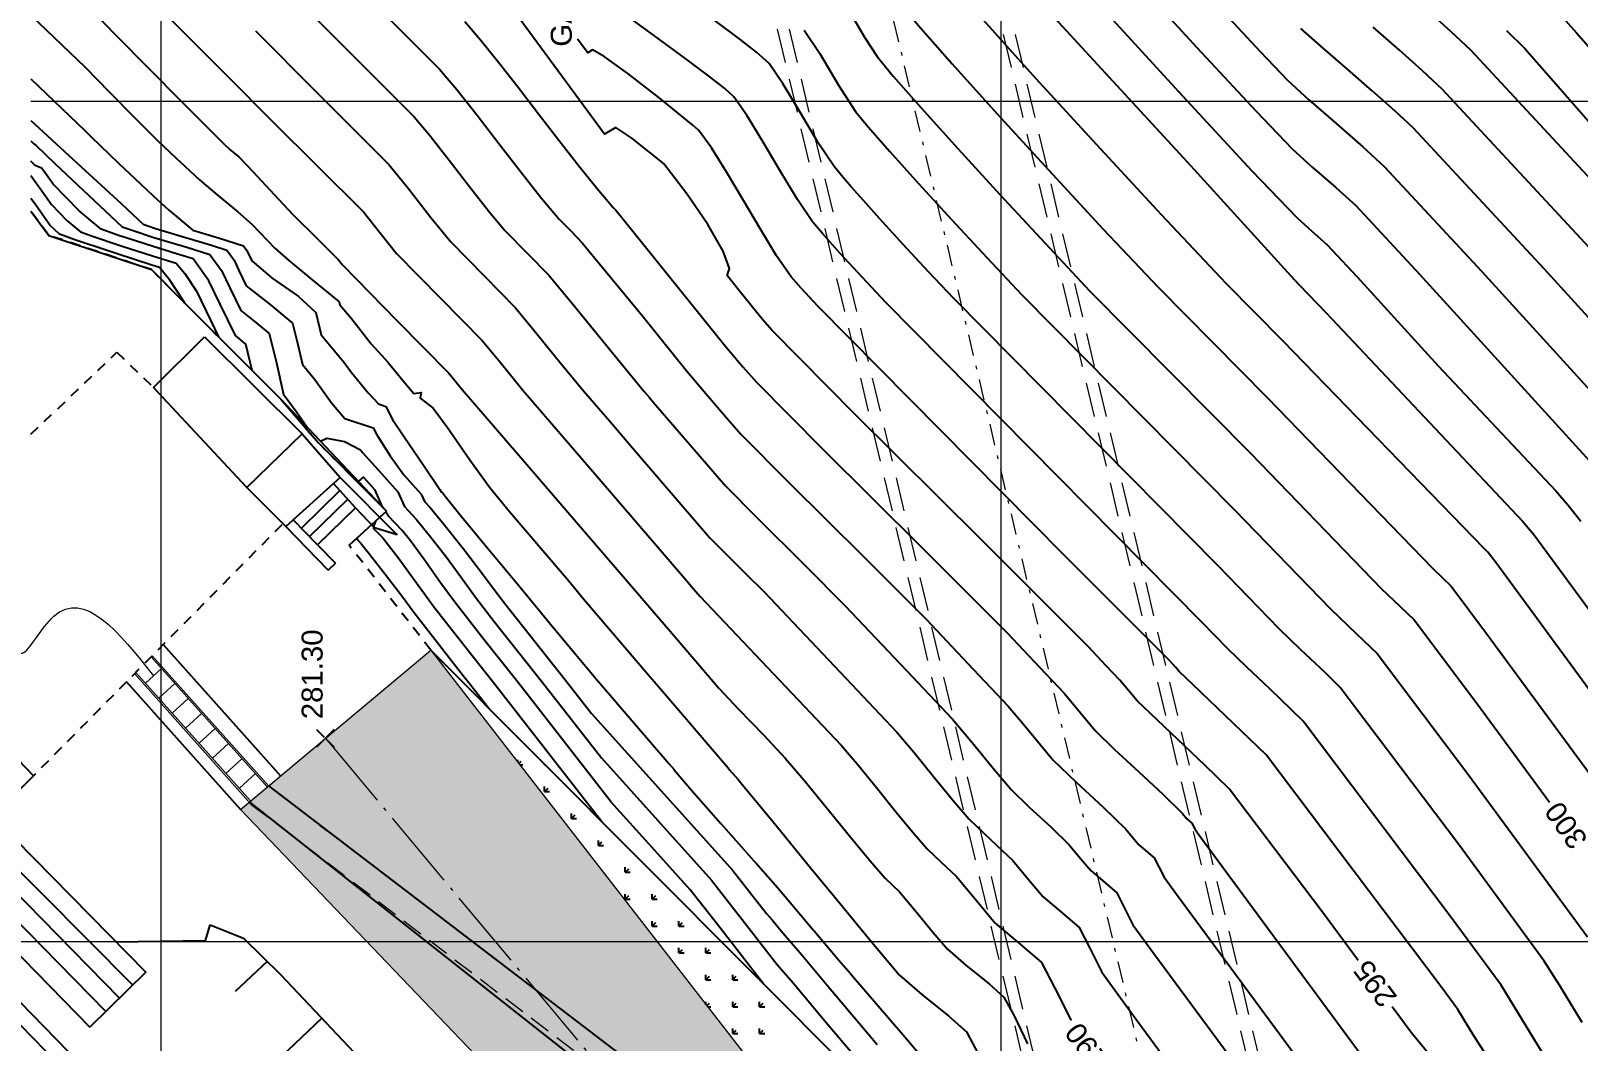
# Model space of a CAD drawing. Extents: x 62405 to 62842, y 108162 to 109685.
# Drawn here: x 62446.13 to 62492.18, y 109572.04 to 109602.09 of the extents above; entities that cross this region are included whole.
import ezdxf
from ezdxf.enums import TextEntityAlignment as Align

# ---------------------------------------------------------------- set-up
doc = ezdxf.new("R2010")
doc.units = 0
doc.header["$LTSCALE"] = 0.999976
doc.header["$MEASUREMENT"] = 0
for name, pattern in [('ACAD_ISO04W100', [30, 24, -3, 0, -3]), ('DOT', [0.55, 0.3, -0.25]), ('NASCOSTA', [9.525, 6.35, -3.175]), ('TRATTEGGIATA', [19.05, 12.7, -6.35]), ('TRATTOPUNTO2', [12.7, 6.35, -3.175, 0, -3.175])]:
    doc.linetypes.add(name, pattern=pattern)
for name, color, linetype in [('Bâti', 7, 'Continuous'), ('coordinate', 2, 'Continuous'), ('curve livello 1 m', 2, 'Continuous'), ('curve livello 1m', 2, 'Continuous'), ('curve livello 5 m', 7, 'Continuous'), ('curve livello 5m', 7, 'Continuous'), ('DIME', 6, 'Continuous'), ('LIN010CO', 2, 'Continuous'), ('LIN010TR', 2, 'NASCOSTA'), ('LIN018CO', 6, 'Continuous'), ('LIN018TR', 6, 'NASCOSTA'), ('LIN025CO', 7, 'Continuous'), ('LIN035CO', 1, 'Continuous'), ('pendenze', 2, 'Continuous'), ('Per+Mod Surf', 7, 'Continuous'), ('SCALE', 2, 'Continuous'), ('scavo 1', 254, 'Continuous'), ('TalusHautBas', 7, 'Continuous'), ('TEXT035', 1, 'Continuous'), ('Tx   Talus', 7, 'Continuous')]:
    doc.layers.add(name, color=color, linetype=linetype)
doc.styles.add('ARIAL', font='arial.ttf')

# ---------------------------------------------------------------- blocks, each defined once
blk = doc.blocks.new('quote')
at = {"layer": 'LIN018CO'}
for p, q in [((0.001, 0.001), (-0.001, -0.001)), ((0.001, -0.001), (-0.001, 0.001))]:
    blk.add_line(p, q, dxfattribs=at)
at = {"layer": 'LIN035CO'}
for p, q in [((-0.013, 0.013), (-0.106, 0.106)), ((0.106, 0.106), (0.013, 0.013)), ((-0.013, -0.013), (-0.106, -0.106)), ((0.106, -0.106), (0.013, -0.013))]:
    blk.add_line(p, q, dxfattribs=at)
at = {"layer": 'TEXT035', "style": 'ARIAL'}
blk.add_attdef('VALORE', text='', height=0.25, dxfattribs=at).set_placement((0, 0.33), align=Align.CENTER)

msp = doc.modelspace()

# ---------------------------------------------------------------- hatches: boundary and pattern name
at = {"layer": 'DIME'}
h = msp.add_hatch(dxfattribs=at)
h.set_pattern_fill('GRASS', color=256, scale=0.8, angle=-44.9999, style=0)
h.set_pattern_definition([(45.00005, (61944.618, 109724.25573), (-7.6e-07, 0.8), [0.15, -0.9813709]), (5e-05, (61944.618, 109724.2557), (-8e-07, 0.8), [0.15, -0.65]), (90.00005, (61944.618, 109724.2557), (-0.8, -8e-07), [0.15, -0.65])])
h.paths.add_polyline_path([(62472.913, 109567.69), (62472.97, 109567.711), (62468.597, 109573.065), (62468.701, 109572.567, -0.559829), (62468.85, 109571.945, -0.014625), (62468.834, 109571.93), (62469.041, 109570.941), (62471.978, 109567.345), (62472.127, 109567.4)])
h.paths.add_polyline_path([(62468.594, 109573.078), (62468.597, 109573.065), (62472.97, 109567.711), (62473.684, 109567.975)])
h.paths.add_polyline_path([(62471.978, 109567.345), (62469.041, 109570.941), (62469.456, 109568.955), (62471.026, 109566.933), (62471.343, 109567.11)])
h.paths.add_polyline_path([(62468.701, 109572.567), (62468.597, 109573.065), (62468.549, 109573.124), (62460.113, 109581.582), (62459.826, 109581.359), (62467.945, 109570.902), (62468.621, 109571.455), (62469.041, 109570.941), (62468.834, 109571.93, -0.971171), (62468.32, 109572.475, -0.282192)])
h.paths.add_polyline_path([(62462.385, 109572.664), (62470.404, 109572.388), (62471.233, 109573.824), (62463.214, 109574.1)], flags=9)
at = {"layer": 'scavo 1'}
msp.add_hatch(color=256, dxfattribs=at).paths.add_polyline_path([(62471.01, 109566.95), (62490.287, 109543.354), (62493.868, 109538.026), (62496.302, 109534.794), (62498.473, 109532.507), (62499.4, 109531.059), (62500.442, 109530.191), (62502.093, 109528.83), (62504.467, 109527.208), (62507.064, 109524.292), (62507.501, 109523.45), (62508, 109522.241), (62508.782, 109521.102), (62509.886, 109519.928), (62512.198, 109517.473), (62513.479, 109516.121), (62514.44, 109514.804), (62516.041, 109512.919), (62517.447, 109510.814), (62518.571, 109509.21), (62519.852, 109507.691), (62521.103, 109506.321), (62522.265, 109504.564), (62522.384, 109503.79), (62523.04, 109502.181), (62523.963, 109501.139), (62525.363, 109499.62), (62526.882, 109498.16), (62527.663, 109497.205), (62524.715, 109494.745), (62493.673, 109531.901), (62492.516, 109530.934), (62481.544, 109544.066), (62482.701, 109545.034), (62468.3, 109562.272), (62452.365, 109578.929), (62458.034, 109583.666), (62469.779, 109568.539)])

# ---------------------------------------------------------------- linework, layer by layer
at = {"layer": 'Bâti', "linetype": 'Continuous'}
for p, q in [((62449.777, 109591.481), (62451.3, 109592.991)), ((62451.3, 109592.991), (62454.205, 109590.102)), ((62452.56, 109588.504), (62449.777, 109591.481)), ((62454.205, 109590.102), (62452.56, 109588.504)), ((62454.205, 109590.102), (62455.332, 109588.799)), ((62455.332, 109588.799), (62457.031, 109587.098)), ((62448.772, 109573.313), (62433.862, 109588.513)), ((62453.717, 109587.341), (62452.56, 109588.504)), ((62455.792, 109587.901), (62455.139, 109588.625)), ((62448.365, 109572.914), (62433.455, 109588.114)), ((62455.792, 109587.901), (62456.355, 109587.304)), ((62432.98, 109587.649), (62447.89, 109572.449)), ((62454.983, 109586.044), (62453.717, 109587.341)), ((62454.664, 109586.801), (62453.941, 109587.543)), ((62457.031, 109587.098), (62456.355, 109587.304)), ((62454.664, 109586.801), (62455.197, 109586.254)), ((62454.983, 109586.044), (62455.197, 109586.254)), ((62441.228, 109585.122), (62446.208, 109579.926)), ((62450.071, 109583.829), (62453.562, 109579.93)), ((62447.965, 109570.989), (62438.887, 109580.28)), ((62447.629, 109570.66), (62438.547, 109579.955)), ((62446.208, 109579.926), (62444.987, 109578.725)), ((62444.099, 109578.797), (62449.17, 109573.703)), ((62444.987, 109578.725), (62449.555, 109574.081)), ((62449.555, 109574.081), (62447.89, 109572.449))]:
    msp.add_line(p, q, dxfattribs=at)
at = {"layer": 'Bâti', "linetype": 'DOT'}
for p, q in [((62446.133, 109590.09), (62448.691, 109592.527)), ((62448.691, 109592.527), (62449.777, 109591.481)), ((62453.602, 109587.397), (62448.972, 109582.719)), ((62448.972, 109582.719), (62446.208, 109579.926))]:
    msp.add_line(p, q, dxfattribs=at)
at = {"layer": 'coordinate', "linetype": 'Continuous', "lineweight": 0}
for p, q in [((62450, 109685.001), (62450, 109487.501)), ((62475, 109685.001), (62475, 109487.501)), ((62446.133, 109600), (62561.886, 109600)), ((62418.386, 109575), (62561.886, 109575))]:
    msp.add_line(p, q, dxfattribs=at)
at = {"layer": 'curve livello 1 m'}
msp.add_line((62470.546, 109597.447), (62471.064, 109596.866), dxfattribs=at)
at = {"layer": 'curve livello 1 m', "flags": 128}
for points in [[(62470.441, 109613.653), (62471.025, 109613.209), (62471.918, 109612.514), (62472.848, 109611.754), (62473.781, 109610.974), (62474.436, 109610.408), (62475.113, 109609.755), (62475.841, 109609.05), (62476.121, 109608.805), (62476.621, 109608.238), (62477.447, 109607.276), (62478.166, 109606.45), (62479.778, 109604.661), (62481.377, 109602.911), (62482.711, 109601.473), (62483.529, 109600.621), (62484.166, 109600.034), (62484.965, 109599.339), (62485.767, 109598.642), (62486.414, 109598.047), (62489.31, 109594.928), (62493.157, 109590.708)], [(62462.401, 109611.589), (62463.597, 109610.53), (62465.06, 109609.234), (62467.529, 109607.131), (62469.401, 109605.581), (62470.016, 109605.121), (62470.575, 109604.702), (62471.236, 109604.1), (62471.582, 109603.556), (62471.953, 109602.963), (62472.541, 109602.254), (62473.552, 109601.104), (62474.878, 109599.632), (62476.412, 109597.956), (62478.046, 109596.193), (62479.675, 109594.462), (62482.918, 109591.184), (62487.852, 109586.091), (62488.394, 109585.57), (62489.455, 109584.165), (62495.031, 109576.578)], [(62471.401, 109609.488), (62471.895, 109609.075), (62473.059, 109608.07), (62473.634, 109607.515), (62474.242, 109606.982), (62474.584, 109606.589), (62475.021, 109606.085), (62477.663, 109603.153), (62480.284, 109600.284), (62482.47, 109597.928), (62483.811, 109596.53), (62484.255, 109596.134), (62484.703, 109595.735), (62485.598, 109594.771), (62488.009, 109592.125), (62489.907, 109590.112), (62491.516, 109588.4), (62491.884, 109587.975), (62492.259, 109587.507)], [(62471.506, 109607.648), (62472.371, 109606.901), (62472.531, 109606.747), (62472.951, 109606.379), (62473.302, 109606.071), (62473.448, 109605.902), (62480.545, 109598.188), (62483.724, 109594.688), (62483.886, 109594.525), (62484.682, 109593.703), (62490.519, 109587.502), (62490.86, 109587.11), (62493.727, 109583.211)], [(62496.317, 109577.298), (62489.725, 109586.268), (62489.494, 109586.575), (62489.376, 109586.688), (62483.402, 109592.854), (62481.699, 109594.575), (62479.779, 109596.617), (62477.851, 109598.696), (62476.042, 109600.673), (62474.479, 109602.409), (62473.287, 109603.764), (62472.593, 109604.6), (62472.593, 109604.6), (62472.281, 109605.095), (62471.979, 109605.388), (62471.523, 109605.785), (62471.523, 109605.785), (62471.076, 109606.12), (62470.108, 109606.921)], [(62470.546, 109597.447), (62470.304, 109597.722), (62470.033, 109598.049), (62470.033, 109598.049), (62469.563, 109598.757), (62469.033, 109599.648), (62468.519, 109600.507), (62468.1, 109601.117), (62468.1, 109601.117), (62467.73, 109601.453), (62467.228, 109601.844), (62466.525, 109602.365), (62465.737, 109602.942), (62464.982, 109603.5), (62464.376, 109603.964), (62464.376, 109603.964), (62463.832, 109604.415), (62463.113, 109605.027), (62463.113, 109605.027), (62462.401, 109605.649)], [(62453.322, 109603.753), (62455.949, 109601.117), (62457.539, 109599.534), (62458.015, 109598.965), (62458.579, 109598.244), (62459.176, 109597.47), (62459.748, 109596.739), (62460.238, 109596.149), (62460.914, 109595.461), (62461.548, 109594.816), (62462.262, 109593.956), (62463.398, 109592.559), (62464.384, 109591.36), (62464.527, 109591.194), (62464.664, 109591.035), (62464.919, 109590.739), (62466.799, 109588.552), (62467.731, 109587.609), (62469.15, 109586.204), (62470.363, 109584.988), (62472.193, 109583.056), (62473.56, 109581.611), (62474.141, 109580.92), (62474.807, 109580.103), (62475.306, 109579.516), (62475.843, 109578.994), (62476.494, 109578.396), (62477.033, 109577.873), (62477.368, 109577.471), (62477.681, 109577.098), (62478.094, 109576.752), (62478.445, 109576.45), (62478.67, 109576.013), (62478.928, 109575.497), (62479.549, 109574.643), (62482.404, 109570.771)], [(62455.579, 109603.667), (62457.27, 109601.969), (62458.295, 109600.95), (62458.807, 109600.343), (62459.409, 109599.582), (62460.057, 109598.741), (62460.71, 109597.896), (62461.322, 109597.12), (62461.851, 109596.489), (62462.208, 109596.127), (62462.542, 109595.787), (62464.323, 109593.616), (62465.661, 109591.955), (62466.265, 109591.238), (62466.858, 109590.549), (62467.262, 109590.093), (62468.704, 109588.636), (62470.898, 109586.462), (62472.774, 109584.582), (62474.173, 109583.104), (62475.22, 109581.999), (62475.664, 109581.47), (62476.174, 109580.844), (62476.555, 109580.395), (62477.228, 109579.743), (62478.042, 109578.994), (62478.717, 109578.34), (62479.105, 109577.875), (62479.564, 109577.486), (62479.853, 109576.914), (62480.226, 109576.402), (62484.012, 109571.267)], [(62491.059, 109603.244), (62492.125, 109602.034), (62493.514, 109600.451)], [(62487.662, 109602.726), (62488.381, 109602.081), (62488.982, 109601.515), (62494.879, 109595.165)], [(62452.812, 109602.086), (62454.627, 109600.265), (62456.784, 109598.118), (62457.361, 109597.409), (62458.034, 109596.537), (62458.626, 109595.808), (62459.621, 109594.796), (62460.555, 109593.845), (62461.064, 109593.232), (62461.875, 109592.235), (62462.579, 109591.379), (62463.357, 109590.474), (62464.097, 109589.615), (62465.484, 109588.002), (62466.337, 109587.01), (62466.759, 109586.583), (62467.402, 109585.946), (62467.952, 109585.395), (62470.212, 109583.008), (62471.901, 109581.224), (62472.416, 109580.616), (62473.035, 109579.858), (62473.626, 109579.136), (62474.056, 109578.637), (62474.702, 109578.022), (62475.35, 109577.407), (62475.819, 109576.843), (62476.256, 109576.322), (62476.835, 109575.837), (62477.327, 109575.413), (62477.641, 109574.803), (62478.002, 109574.08), (62478.872, 109572.884), (62480.795, 109570.276)], [(62459.05, 109602.366), (62459.514, 109601.822), (62460.048, 109601.158), (62460.63, 109600.412), (62461.238, 109599.625), (62461.847, 109598.833), (62462.437, 109598.078), (62462.983, 109597.397), (62463.464, 109596.829), (62463.501, 109596.792), (62463.535, 109596.757), (62463.717, 109596.535), (62466.784, 109592.728), (62467.321, 109592.095), (62467.725, 109591.635), (62469.676, 109589.662), (62472.646, 109586.72), (62475.184, 109584.176), (62476.154, 109583.151), (62476.879, 109582.386), (62477.366, 109581.799), (62477.804, 109581.275), (62478.381, 109580.706), (62479.101, 109580.042), (62479.822, 109579.376), (62480.401, 109578.806), (62480.53, 109578.651), (62480.683, 109578.522), (62480.779, 109578.332), (62480.903, 109578.161), (62485.721, 109571.626)], [(62491.343, 109571.31), (62490.847, 109572.118), (62490.277, 109573.063), (62489.884, 109573.696), (62489.884, 109573.696), (62488.373, 109575.753), (62483.993, 109581.552), (62483.641, 109581.9), (62483.01, 109582.501), (62482.312, 109583.166), (62481.757, 109583.703), (62481.757, 109583.703), (62480.983, 109584.502), (62471.575, 109594.009), (62470.882, 109594.748), (62470.219, 109595.47), (62469.689, 109596.062), (62469.393, 109596.411), (62469.393, 109596.411), (62468.947, 109597.07), (62468.443, 109597.904), (62467.927, 109598.781), (62467.449, 109599.565), (62467.055, 109600.122), (62467.055, 109600.122), (62466.782, 109600.371), (62466.294, 109600.752), (62465.619, 109601.256), (62464.84, 109601.828), (62464.039, 109602.415)], [(62469.146, 109602.111), (62469.607, 109601.417), (62470.164, 109600.473), (62470.673, 109599.687), (62471.05, 109599.232), (62471.698, 109598.495), (62472.549, 109597.551), (62473.532, 109596.476), (62474.581, 109595.345), (62475.625, 109594.235), (62481.951, 109587.843), (62484.804, 109584.897), (62485.583, 109584.151), (62486.193, 109583.561), (62488.914, 109579.959), (62492.457, 109575.137)], [(62493.806, 109592.111), (62491.167, 109595.007), (62487.27, 109599.203), (62486.723, 109599.714), (62486.051, 109600.308), (62485.32, 109600.942), (62484.59, 109601.574), (62483.925, 109602.163)], [(62493.023, 109595.086), (62488.126, 109600.359), (62487.547, 109600.902), (62486.847, 109601.527), (62486.073, 109602.2)], [(62491.669, 109568.164), (62489.076, 109572.193), (62489.076, 109572.193), (62488.598, 109572.976), (62488.102, 109573.65), (62482.892, 109580.547), (62480.713, 109582.644), (62480.303, 109583.034), (62480.198, 109583.16), (62480.116, 109583.247), (62480.006, 109583.363), (62476.857, 109586.512), (62469.55, 109593.895), (62469.055, 109594.429), (62468.753, 109594.773), (62468.753, 109594.773), (62468.324, 109595.399), (62467.84, 109596.186), (62467.334, 109597.043), (62466.838, 109597.88), (62466.386, 109598.605), (62466.01, 109599.127), (62466.01, 109599.127), (62465.834, 109599.288), (62464.822, 109600.103), (62463.894, 109600.817), (62463.19, 109601.325), (62462.848, 109601.522), (62462.848, 109601.522), (62462.701, 109601.437), (62462.401, 109601.845)], [(62451.168, 109599.433), (62451.856, 109598.748), (62452.064, 109598.552), (62452.325, 109598.332), (62452.734, 109597.903), (62453.372, 109597.216), (62453.925, 109596.629), (62454.669, 109595.89), (62455.274, 109595.286), (62455.4, 109595.128), (62457.034, 109593.465), (62458.568, 109591.904), (62458.968, 109591.417), (62461.017, 109589.036), (62462.964, 109586.775), (62463.825, 109585.772), (62465.276, 109584.087), (62466.27, 109582.929), (62466.608, 109582.536), (62466.615, 109582.528), (62467.176, 109581.924), (62467.939, 109581.135), (62468.582, 109580.45), (62469.134, 109579.802), (62469.801, 109578.99), (62470.489, 109578.144), (62471.106, 109577.397), (62471.557, 109576.878), (62471.982, 109576.474), (62472.451, 109575.921), (62472.982, 109575.261), (62473.406, 109574.768), (62473.97, 109574.282), (62474.647, 109573.741), (62475.089, 109573.341), (62475.39, 109572.79), (62475.786, 109571.952)], [(62450.462, 109598.294), (62450.569, 109598.193), (62451.146, 109597.659), (62451.672, 109597.213), (62452.291, 109596.7), (62452.719, 109596.332), (62453.387, 109595.62), (62453.804, 109595.26), (62454.5, 109594.678), (62454.976, 109594.295), (62455.31, 109594.025), (62455.33, 109593.94), (62455.676, 109593.527), (62456.254, 109592.781), (62456.763, 109592.222), (62457.209, 109591.682), (62457.527, 109591.304), (62457.747, 109591.333), (62457.716, 109591.166), (62458.106, 109590.864), (62458.53, 109590.29), (62459.197, 109589.327), (62459.785, 109588.504), (62460.374, 109587.789), (62461.245, 109586.769), (62462.127, 109585.736), (62462.578, 109585.189), (62464.491, 109582.954), (62464.873, 109582.51), (62466.883, 109580.161), (62466.924, 109580.108), (62467.177, 109579.814), (62467.258, 109579.72), (62468.22, 109578.555), (62469.343, 109577.179), (62470.29, 109576.032), (62470.315, 109576.002), (62470.339, 109575.976), (62471.063, 109575.092), (62471.982, 109573.992), (62472.647, 109573.417), (62473.448, 109572.777), (62473.971, 109572.305), (62474.326, 109571.654)], [(62449.773, 109597.182), (62450.228, 109596.765), (62450.951, 109596.156), (62451.741, 109595.923), (62452.459, 109595.697), (62452.552, 109595.569), (62452.618, 109595.432), (62452.706, 109595.25), (62453.314, 109594.729), (62454.085, 109594.194), (62454.615, 109593.711), (62454.771, 109593.05), (62455.066, 109592.693), (62455.459, 109592.227), (62455.674, 109591.927), (62456.17, 109591.321), (62456.472, 109590.994), (62456.694, 109590.918), (62456.897, 109590.528), (62457.241, 109590.009), (62457.813, 109589.171), (62458.301, 109588.445), (62458.352, 109588.364), (62458.405, 109588.323), (62458.462, 109588.243), (62458.898, 109587.702), (62459.649, 109586.789), (62460.49, 109585.778), (62460.693, 109585.541), (62461.648, 109584.383), (62462.592, 109583.239), (62462.946, 109582.825), (62465.12, 109580.295), (62465.277, 109580.112), (62465.28, 109580.108), (62465.853, 109579.432), (62466.66, 109578.503), (62467.204, 109577.9), (62467.65, 109577.402), (62467.705, 109577.333), (62468.362, 109576.596), (62469.414, 109575.345), (62469.438, 109575.316), (62470.173, 109574.442), (62470.519, 109574.041), (62470.549, 109574.004), (62471.284, 109573.148), (62472.136, 109572.165), (62472.579, 109571.641)], [(62492.293, 109572.587), (62491.619, 109573.701), (62491.171, 109574.417), (62491.171, 109574.417), (62488.643, 109577.856), (62485.093, 109582.556), (62484.654, 109582.986), (62483.915, 109583.689), (62483.28, 109584.3), (62483.28, 109584.3), (62481.467, 109586.172), (62473.6, 109594.122), (62472.848, 109594.922), (62472.093, 109595.736), (62471.384, 109596.51), (62471.064, 109596.866)], [(62449.331, 109596.468), (62449.475, 109596.333), (62449.814, 109596.219), (62450.599, 109595.981), (62451.504, 109595.711), (62451.959, 109595.568), (62452.178, 109595.263), (62452.334, 109594.94), (62452.542, 109594.508), (62453.263, 109593.937), (62453.921, 109593.397), (62454.066, 109592.8), (62454.211, 109592.159), (62454.58, 109591.719), (62455.081, 109591.02), (62455.474, 109590.56), (62456.317, 109590.274), (62456.422, 109590.072), (62456.827, 109589.442), (62457.228, 109588.877), (62457.746, 109588.302), (62457.841, 109588.088), (62458.015, 109587.905), (62458.425, 109587.408), (62459.003, 109586.68), (62459.573, 109585.94), (62459.973, 109585.386), (62460.235, 109585.052), (62462.044, 109582.774), (62462.82, 109581.779), (62464.973, 109579.385), (62467.018, 109577.113), (62467.516, 109576.475), (62468.019, 109575.83), (62468.19, 109575.639), (62468.462, 109575.314), (62469.124, 109574.544), (62469.823, 109573.712), (62471.314, 109571.937)], [(62450.709, 109593.989), (62450.684, 109594.041), (62450.267, 109594.675), (62449.956, 109595.05), (62449.956, 109595.05), (62449.728, 109595.119), (62448.701, 109595.452)], [(62455.882, 109588.678), (62456.028, 109588.809), (62456.357, 109588.443), (62456.584, 109587.933)], [(62456.382, 109587.5), (62456.331, 109587.329), (62456.326, 109587.284), (62456.608, 109587.006), (62457.085, 109586.396), (62457.611, 109585.668), (62458.137, 109584.94), (62459.301, 109583.452), (62459.907, 109582.689), (62463.118, 109578.569)], [(62467.927, 109573.747), (62466.561, 109575.499), (62465.752, 109576.535), (62464.608, 109577.807), (62463.403, 109579.147), (62460.619, 109582.717), (62459.612, 109583.985), (62458.749, 109585.089), (62458.325, 109585.672), (62457.834, 109586.36), (62457.428, 109586.918), (62457.428, 109586.918), (62457.185, 109587.224), (62456.778, 109587.65), (62456.719, 109587.736), (62456.688, 109587.78)], [(62455.85, 109587.014), (62455.842, 109586.953), (62455.937, 109586.86), (62456.22, 109586.513), (62456.678, 109585.928), (62457.172, 109585.28), (62457.525, 109584.792), (62458.989, 109582.918), (62459.194, 109582.66), (62459.755, 109581.941)]]:
    msp.add_lwpolyline(points, dxfattribs=at)
at = {"layer": 'curve livello 1m', "flags": 128}
for points in [[(62446.133, 109602.556), (62447.744, 109601.004)], [(62447.744, 109602.889), (62448.166, 109602.469), (62449.475, 109601.142), (62450.778, 109599.821), (62451.168, 109599.433)], [(62447.744, 109601.004), (62448.459, 109600.279), (62449.242, 109599.485), (62449.89, 109598.84), (62450.462, 109598.294)], [(62446.133, 109600.659), (62447.744, 109599.113)], [(62446.133, 109599.426), (62447.744, 109597.93)], [(62447.744, 109599.113), (62447.924, 109598.932), (62448.732, 109598.158), (62449.585, 109597.355), (62449.773, 109597.182)], [(62448.993, 109595.923), (62448.743, 109596.005), (62448.227, 109596.187), (62448.227, 109596.187), (62447.569, 109596.732), (62446.79, 109597.532), (62446.79, 109597.532), (62446.499, 109597.946), (62446.452, 109598.002), (62446.261, 109598.085), (62446.133, 109598.211)], [(62447.744, 109597.93), (62448.817, 109596.949), (62449.331, 109596.468)], [(62446.133, 109597.787), (62446.454, 109597.326), (62446.741, 109596.921), (62447.208, 109596.441), (62447.603, 109596.114), (62447.962, 109595.983), (62448.757, 109595.716), (62448.847, 109595.687)], [(62448.701, 109595.452), (62448.457, 109595.531), (62447.439, 109595.873), (62446.979, 109596.041), (62446.979, 109596.041), (62446.692, 109596.309), (62446.254, 109596.928), (62446.133, 109597.102)], [(62448.847, 109595.687), (62449.75, 109595.394), (62450.457, 109595.179), (62450.713, 109594.87), (62451.058, 109594.347), (62451.484, 109593.462), (62451.713, 109592.987)], [(62452.716, 109591.985), (62452.532, 109592.769), (62452.216, 109593.023), (62451.767, 109593.954), (62451.431, 109594.652), (62450.958, 109595.309), (62450.467, 109595.459), (62449.771, 109595.669), (62449.771, 109595.669), (62448.993, 109595.923)]]:
    msp.add_lwpolyline(points, dxfattribs=at)
at = {"layer": 'curve livello 5 m', "flags": 128}
for points in [[(62470.909, 109611.625), (62471.543, 109611.107), (62472.838, 109610.025), (62473.748, 109609.239), (62473.748, 109609.239), (62474.225, 109608.779), (62474.737, 109608.283), (62474.737, 109608.283), (62475.181, 109607.893), (62475.526, 109607.502), (62476.097, 109606.838), (62476.593, 109606.268), (62476.593, 109606.268), (62478.721, 109603.907), (62480.831, 109601.598), (62482.591, 109599.7), (62483.67, 109598.576), (62483.67, 109598.576), (62484.255, 109598.045), (62484.966, 109597.428), (62485.559, 109596.891), (62485.559, 109596.891), (62487.454, 109594.85), (62492.508, 109589.304)], [(62485.628, 109574.43), (62484.569, 109575.866), (62481.792, 109579.542), (62481.065, 109580.242), (62479.054, 109582.154), (62478.539, 109582.773), (62478.135, 109583.199), (62477.595, 109583.769), (62474.394, 109586.978), (62470.648, 109590.689), (62468.188, 109593.176), (62467.908, 109593.502), (62467.185, 109594.384), (62466.851, 109594.813), (62466.925, 109595.021), (62466.729, 109595.539), (62466.275, 109596.327), (62465.657, 109597.24), (62464.965, 109598.133), (62464.965, 109598.133), (62464.886, 109598.205), (62464.013, 109598.893), (62463.542, 109599.21), (62463.203, 109599.014), (62459.919, 109603.49)], [(62470.53, 109602.596), (62470.939, 109601.902), (62471.313, 109601.325), (62471.313, 109601.325), (62471.795, 109600.743), (62472.625, 109599.8), (62473.713, 109598.592), (62474.972, 109597.216), (62476.314, 109595.769), (62477.65, 109594.348), (62477.65, 109594.348), (62482.435, 109589.513), (62486.328, 109585.494), (62486.869, 109584.975), (62487.293, 109584.565), (62487.293, 109584.565), (62489.184, 109582.062), (62491.33, 109579.143)], [(62490.044, 109602.097), (62490.589, 109601.565), (62491.656, 109600.355), (62493.045, 109598.772)], [(62451.98, 109600.743), (62453.306, 109599.413), (62456.029, 109596.702), (62456.516, 109596.091), (62457.013, 109595.468), (62457.013, 109595.468), (62458.328, 109594.13), (62459.561, 109592.875), (62460.102, 109592.218), (62460.773, 109591.398), (62460.773, 109591.398), (62462.187, 109589.755), (62463.53, 109588.195), (62465.643, 109585.738), (62465.854, 109585.492), (62466.049, 109585.265), (62468.231, 109582.961), (62470.241, 109580.837), (62470.717, 109580.279), (62471.292, 109579.578), (62471.886, 109578.849), (62472.418, 109578.204), (62472.807, 109577.757), (62472.807, 109577.757), (62473.236, 109577.349), (62473.666, 109576.94), (62473.666, 109576.94), (62474.269, 109576.215), (62474.831, 109575.545), (62474.831, 109575.545), (62475.575, 109574.921), (62476.208, 109574.377), (62476.208, 109574.377), (62476.613, 109573.592), (62477.076, 109572.662), (62477.076, 109572.662), (62477.077, 109572.661)], [(62454.747, 109589.882), (62454.937, 109589.97), (62455.464, 109589.875), (62455.94, 109589.629), (62455.94, 109589.629), (62455.947, 109589.617), (62455.996, 109589.544), (62456.565, 109588.919), (62457.051, 109588.373), (62457.051, 109588.373), (62457.246, 109587.936), (62457.6, 109587.565), (62457.998, 109587.076), (62458.501, 109586.429), (62458.501, 109586.429), (62458.925, 109585.842), (62459.361, 109585.237), (62459.361, 109585.237), (62459.923, 109584.518), (62461.332, 109582.746), (62463.111, 109580.463), (62464.791, 109578.596), (62466.385, 109576.824), (62467.511, 109575.38), (62468.333, 109574.327), (62468.81, 109573.773), (62469.111, 109573.413), (62469.754, 109572.648), (62471.091, 109571.069)], [(62492.698, 109564.161), (62490.403, 109567.659), (62488.623, 109570.344), (62487.707, 109571.687), (62487.208, 109572.286), (62486.646, 109573.049)]]:
    msp.add_lwpolyline(points, dxfattribs=at)
at = {"layer": 'curve livello 5m', "flags": 128}
for points in [[(62447.744, 109604.79), (62448.225, 109604.4), (62448.808, 109603.925), (62448.808, 109603.925), (62451.98, 109600.743)], [(62446.133, 109598.822), (62446.164, 109598.785), (62446.219, 109598.728), (62446.29, 109598.68), (62446.84, 109598.138), (62447.021, 109597.973), (62448.851, 109596.26), (62449.141, 109596.162)], [(62449.141, 109596.162), (62449.792, 109595.944), (62450.769, 109595.65), (62451.458, 109595.438), (62451.805, 109594.958), (62452.051, 109594.447), (62452.379, 109593.766), (62452.822, 109593.415), (62453.226, 109593.083), (62453.439, 109592.208), (62453.652, 109591.268), (62453.701, 109591.211), (62454.035, 109590.759), (62454.356, 109590.298)]]:
    msp.add_lwpolyline(points, dxfattribs=at)
at = {"layer": 'LIN010CO', "linetype": 'Continuous', "lineweight": 0}
for p, q in [((62449.219, 109582.968), (62452.691, 109579.077)), ((62449.538, 109582.685), (62450.014, 109583.122)), ((62449.938, 109582.238), (62450.413, 109582.675)), ((62450.337, 109581.79), (62450.813, 109582.227)), ((62450.737, 109581.342), (62451.212, 109581.779)), ((62451.136, 109580.895), (62451.612, 109581.332)), ((62451.536, 109580.447), (62452.011, 109580.884)), ((62451.935, 109579.999), (62452.411, 109580.436)), ((62452.341, 109579.557), (62452.817, 109579.994))]:
    msp.add_line(p, q, dxfattribs=at)
at = {"layer": 'LIN010CO', "linetype": 'TRATTOPUNTO2', "lineweight": 0, "ltscale": 0.1, "flags": 128}
msp.add_lwpolyline([(62452.113, 109685.001), (62492.147, 109517.041)], dxfattribs=at)
at = {"layer": 'LIN010CO', "linetype": 'Continuous', "lineweight": 0, "flags": 128}
for points in [[(62453.161, 109579.595), (62449.709, 109583.463)], [(62453.2, 109579.627), (62449.744, 109583.499)], [(62452.666, 109579.181), (62449.254, 109583.004)]]:
    msp.add_lwpolyline(points, dxfattribs=at)
at = {"layer": 'LIN010TR', "lineweight": 0, "ltscale": 0.1, "flags": 128}
for points in [[(62453.2, 109579.627), (62465.895, 109569.944), (62481.938, 109550.741)], [(62452.691, 109579.077), (62465.376, 109569.402), (62481.938, 109549.578)]]:
    msp.add_lwpolyline(points, dxfattribs=at)
at = {"layer": 'LIN018CO', "lineweight": 0}
msp.add_spline([(62445.667, 109585.264), (62445.882, 109583.578), (62446.814, 109584.672), (62449.776, 109582.904)], degree=3, dxfattribs=at)
at = {"layer": 'LIN018TR', "linetype": 'ACAD_ISO04W100', "lineweight": 0, "ltscale": 0.1}
msp.add_line((62454.896, 109581.044), (62481.938, 109548.677), dxfattribs=at)
at = {"layer": 'LIN025CO', "linetype": 'TRATTEGGIATA', "lineweight": 0, "ltscale": 0.08}
for p, q in [((62455.279, 109685.001), (62491.953, 109531.14)), ((62455.634, 109685.001), (62483.207, 109569.321)), ((62449.262, 109682.188), (62476.543, 109567.733)), ((62449.617, 109682.188), (62483.092, 109541.745))]:
    msp.add_line(p, q, dxfattribs=at)
at = {"layer": 'LIN025CO', "linetype": 'Continuous'}
for p, q in [((62446.133, 109596.727), (62446.667, 109596.004)), ((62446.667, 109596.004), (62448.637, 109595.348))]:
    msp.add_line(p, q, dxfattribs=at)
at = {"layer": 'LIN025CO'}
for p, q in [((62458.034, 109583.666), (62473.726, 109567.933)), ((62448.972, 109582.719), (62452.365, 109578.929))]:
    msp.add_line(p, q, dxfattribs=at)
at = {"layer": 'LIN035CO', "linetype": 'Continuous', "lineweight": 0, "flags": 128}
msp.add_lwpolyline([(62468.3, 109562.272), (62452.365, 109578.929), (62458.034, 109583.666), (62469.779, 109568.539), (62471.01, 109566.95)], dxfattribs=at)
at = {"layer": 'pendenze', "linetype": 'Continuous'}
for p, q in [((62453.16, 109574.404), (62452.215, 109573.507)), ((62453.16, 109574.404), (62452.215, 109573.507)), ((62454.789, 109572.716), (62450.425, 109568.575)), ((62454.789, 109572.716), (62450.425, 109568.575))]:
    msp.add_line(p, q, dxfattribs=at)
at = {"layer": 'Per+Mod Surf', "linetype": 'Continuous'}
for p, q in [((62446.133, 109596.727), (62446.667, 109596.004)), ((62446.667, 109596.004), (62448.637, 109595.348)), ((62448.637, 109595.348), (62449.718, 109594.988)), ((62449.718, 109594.988), (62450.669, 109594.029)), ((62450.669, 109594.029), (62453.568, 109591.134)), ((62453.568, 109591.134), (62456.71, 109587.8)), ((62456.71, 109587.8), (62455.601, 109586.787))]:
    msp.add_line(p, q, dxfattribs=at)
at = {"layer": 'SCALE', "linetype": 'Continuous'}
for p, q in [((62455.332, 109588.799), (62453.717, 109587.341)), ((62455.31, 109588.396), (62454.182, 109587.296)), ((62455.551, 109588.148), (62454.423, 109587.049)), ((62455.792, 109587.901), (62454.664, 109586.801))]:
    msp.add_line(p, q, dxfattribs=at)
at = {"layer": 'scavo 1'}
for p, q in [((62453.2, 109579.627), (62465.895, 109569.944)), ((62452.627, 109579.149), (62465.127, 109569.303))]:
    msp.add_line(p, q, dxfattribs=at)
at = {"layer": 'TalusHautBas', "linetype": 'DOT'}
for p, q in [((62446.667, 109596.004), (62446.133, 109596.727)), ((62448.637, 109595.348), (62446.667, 109596.004)), ((62449.718, 109594.988), (62448.637, 109595.348)), ((62449.718, 109594.988), (62450.669, 109594.029)), ((62450.669, 109594.029), (62453.568, 109591.134)), ((62453.568, 109591.134), (62454.692, 109589.828)), ((62454.692, 109589.828), (62456.71, 109587.8)), ((62455.601, 109586.787), (62456.71, 109587.8)), ((62458.034, 109583.666), (62455.601, 109586.787))]:
    msp.add_line(p, q, dxfattribs=at)
at = {"layer": 'TalusHautBas', "linetype": 'Continuous'}
for p, q in [((62451.326, 109575.027), (62451.469, 109575.489)), ((62451.469, 109575.489), (62452.457, 109575.095)), ((62448.659, 109574.992), (62451.326, 109575.027)), ((62452.457, 109575.095), (62453.569, 109574.001)), ((62453.569, 109574.001), (62463.936, 109563.075))]:
    msp.add_line(p, q, dxfattribs=at)
at = {"layer": 'Tx   Talus', "linetype": 'Continuous'}
for p, q in [((62448.637, 109595.348), (62449.718, 109594.988)), ((62449.718, 109594.988), (62450.669, 109594.029)), ((62450.669, 109594.029), (62453.568, 109591.134)), ((62453.568, 109591.134), (62454.692, 109589.828)), ((62454.692, 109589.828), (62456.71, 109587.8)), ((62456.71, 109587.8), (62455.601, 109586.787))]:
    msp.add_line(p, q, dxfattribs=at)

# ---------------------------------------------------------------- block references
ref = msp.add_blockref('quote', (62454.896, 109581.044), dxfattribs=dict(xscale=2.5, yscale=2.5, zscale=2.5, rotation=90.00005426352453))
ref.add_attrib('VALORE', '281.30', dxfattribs={"layer": 'TEXT035', "height": 0.625, "rotation": 90.0001, "style": 'ARIAL'}).set_placement((62454.813, 109582.946), align=Align.CENTER)

# ---------------------------------------------------------------- texts
at = {"layer": 'coordinate', "color": 1, "style": 'ARIAL'}
for s, rotation, p in [('GALERIE DE DECHARGE', 90.0001, (62462.229, 109612.048)), ('300', 125.1835, (62491.651, 109579.225)), ('295', 126.8254, (62485.946, 109574.512)), ('290', 126.8254, (62477.359, 109572.647))]:
    msp.add_text(s, height=0.625, rotation=rotation, dxfattribs=at).set_placement(p, align=Align.RIGHT)

doc.saveas('drawing.dxf')
